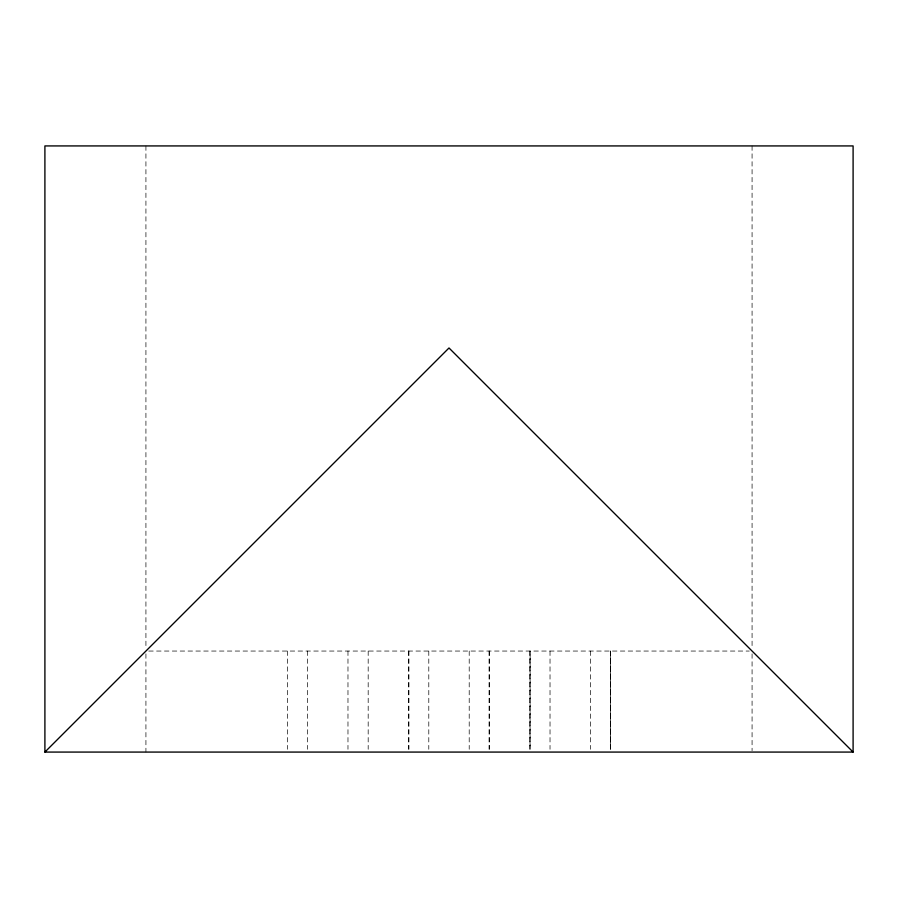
<?xml version="1.0" encoding="UTF-8"?>
<svg xmlns="http://www.w3.org/2000/svg" width="898" height="898" viewBox="0 0 898 898"><rect width="100%" height="100%" fill="white"/><g stroke="black" fill="none" stroke-linecap="round" stroke-linejoin="round"><path stroke-width="0.67" stroke-dasharray="4.49 3.37" d="M148.731 651.05L749.269 651.05M752.075 145.925L752.075 648.255M752.075 653.856L752.075 750.672M610.64 651.05L610.64 749.269M590.435 651.05L590.435 749.269M550.025 651.05L550.025 749.269M529.82 651.05L529.82 749.269M489.41 651.05L489.376 749.269M489.062 651.05L489.062 749.269M469.205 651.05L469.205 749.269M428.795 651.05L428.795 749.269M408.938 651.05L408.938 749.269M408.59 651.05L408.624 749.269M368.18 651.05L368.18 749.269M347.975 651.05L347.975 749.269M307.565 651.05L307.565 749.269M287.36 651.05L287.36 749.269M145.925 145.925L145.925 648.255M145.925 653.856L145.925 752.075M610.427 749.269L610.427 651.05L610.326 749.269M530.134 749.269L530.134 651.05L530.033 749.269"/><path stroke-width="1.35" d="M44.9 752.075L449 347.975L853.1 752.075L853.1 145.925L44.9 145.925L44.9 752.075L853.1 752.075"/></g></svg>
